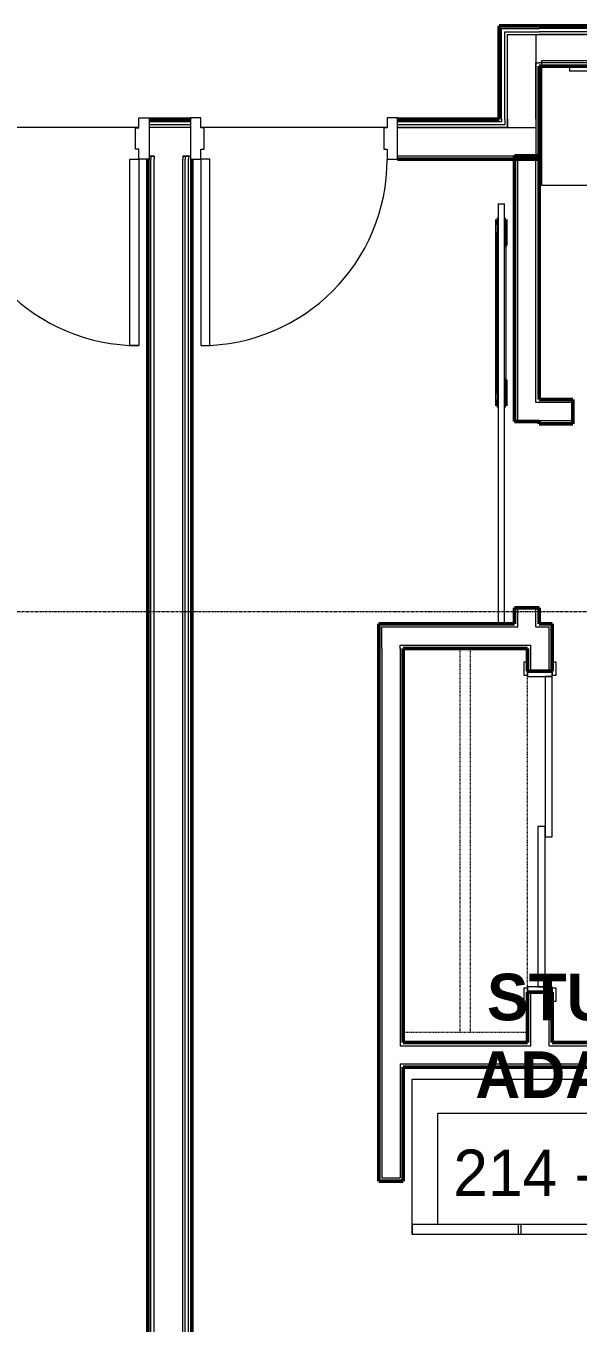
# Model space of a CAD drawing. Header units: inches. Extents: x -4218 to -1830, y 9767 to 12426.
# Drawn here: x -2742.5 to -2635.8, y 11397.8 to 11648.4 of the extents above; entities that cross this region are included whole.
import ezdxf

# ---------------------------------------------------------------- set-up
doc = ezdxf.new("R2010")
doc.units = ezdxf.units.IN
doc.header["$MEASUREMENT"] = 0
doc.linetypes.add('Dash', pattern=[0.25, 0.125, -0.125])
doc.linetypes.add('Grid Line 1_2_', pattern=[0.875, 0.5, -0.125, 0.125, -0.125])
for name, color, linetype, lineweight in [('0-1', 7, 'Continuous', 5), ('0-2', 252, 'Continuous', 9), ('0-3', 10, 'Continuous', 9), ('A-AREA-IDEN', 2, 'Continuous', 9), ('A-DOOR-1', 10, 'Continuous', 9), ('A-DOOR-2', 50, 'Continuous', 20), ('A-DOOR-3', 7, 'Continuous', 50), ('A-DOOR-FRAM-1', 50, 'Continuous', 20), ('A-FLOR-4', 192, 'Continuous', 9), ('A-WALL-1', 7, 'Continuous', 50), ('A-WALL-2', 250, 'Continuous', 13), ('I-WALL-1', 7, 'Continuous', 50), ('Q-CASE-2', 252, 'Continuous', 9), ('Q-CASE-3', 10, 'Continuous', 9), ('Q-CASE-HDLN-1', 10, 'Dash', 9), ('Q-SPCQ-1', 10, 'Continuous', 9), ('S-GRID-1', 1, 'Grid Line 1_2_', 9)]:
    doc.layers.add(name, color=color, linetype=linetype, lineweight=lineweight)
doc.styles.add('Century Gothic', font='ufonts.com_century-gothic.ttf', dxfattribs={"height": 9})
doc.styles.add('Century Gothic_B', font='GOTHICB.TTF', dxfattribs={"height": 9})

# ---------------------------------------------------------------- blocks, each defined once
blk = doc.blocks.new('SLIDING - FLUSH - 5-0 x 6-8-3203585-BACKGROUND - 2ND FLOOR')
at = {"layer": 'A-DOOR-1'}
for p, q in [((-30.25, 3), (-32.75, 3)), ((-32.75, 3), (-32.75, 2.25)), ((-30.25, 2.25), (-30.25, 3)), ((30.25, 3), (30.25, 2.25)), ((32.75, 3), (30.25, 3)), ((32.75, 2.25), (32.75, 3)), ((-32.75, 2.25), (-30.25, 2.25)), ((30.25, 2.25), (32.75, 2.25)), ((-30.25, -2.5), (-32.75, -2.5)), ((-32.75, -2.5), (-32.75, -3.25)), ((-30.25, -3.25), (-30.25, -2.5)), ((32.75, -2.5), (30.25, -2.5)), ((30.25, -2.5), (30.25, -3.25)), ((32.75, -3.25), (32.75, -2.5)), ((-32.75, -3.25), (-30.25, -3.25)), ((30.25, -3.25), (32.75, -3.25))]:
    blk.add_line(p, q, dxfattribs=at)
at = {"layer": 'A-DOOR-2'}
for p, q in [((1, 2.25), (-30, 2.25)), ((-30, 2.25), (-30, 0.87)), ((-30, 0.87), (1, 0.87)), ((30, 0.87), (-1, 0.87)), ((-1, 0.87), (-1, -0.5)), ((1, 0.87), (1, 2.25)), ((30, -0.5), (30, 0.87)), ((-1, -0.5), (30, -0.5))]:
    blk.add_line(p, q, dxfattribs=at)
at = {"layer": 'A-DOOR-FRAM-1'}
for p, q in [((-30, 2.25), (-31, 2.25)), ((-31, 2.25), (-31, -2.5)), ((-30, -2.5), (-30, 2.25)), ((31, 2.25), (30, 2.25)), ((30, 2.25), (30, -2.5)), ((31, -2.5), (31, 2.25)), ((-31, -2.5), (-30, -2.5)), ((30, -2.5), (31, -2.5))]:
    blk.add_line(p, q, dxfattribs=at)
blk = doc.blocks.new('Refrigerator_-_Side-by-Side_6047 - 36_ X 30_-1372843-BACKGROUND - 2ND FLOOR')
at = {"layer": 'Q-SPCQ-1'}
for p, q in [((-17.88, 15.58), (17.87, 15.58)), ((-17.88, -14.42), (-17.88, 15.58)), ((-17.88, 15.58), (-3.13, 15.58)), ((-17.88, 15.58), (-17.88, 13.58)), ((-3.13, 13.58), (-3.13, 15.58)), ((-2.63, 15.58), (17.87, 15.58)), ((-2.63, 15.58), (-2.63, 13.58)), ((17.87, 15.58), (17.87, -14.42)), ((17.87, 13.58), (17.87, 15.58)), ((-3.13, 13.58), (-17.88, 13.58)), ((17.87, 13.58), (-2.63, 13.58)), ((17.87, -14.42), (-17.88, -14.42))]:
    blk.add_line(p, q, dxfattribs=at)
blk = doc.blocks.new('BARN - FLUSH - 3-0 x 7-0 BARN DOOR-2961666-BACKGROUND - 2ND FLOOR')
at = {"layer": 'A-DOOR-1'}
for p, q in [((21, -4.32), (-60, -4.32)), ((-60, -4.95), (-60, -4.32)), ((-60, -5.57), (-60, -4.95)), ((-52, -4.07), (-26, -4.07)), ((21, -4.32), (21, -4.95)), ((21, -4.95), (21, -5.57)), ((-60, -5.57), (21, -5.57)), ((-54.5, -5.67), (-56, -5.67)), ((-56, -5.67), (-56, -6)), ((-54.5, -6), (-56, -6)), ((-54.5, -6), (-54.5, -5.67)), ((-23.5, -6), (-23.5, -5.67)), ((-22, -5.67), (-23.5, -5.67)), ((-22, -6), (-23.5, -6)), ((-22, -5.67), (-22, -6))]:
    blk.add_line(p, q, dxfattribs=at)
at = {"layer": 'A-DOOR-3'}
for p, q in [((-52, -4.07), (-57, -4.07)), ((-57, -4.07), (-57, -4.32)), ((-52, -4.33), (-52, -4.07)), ((-21, -4.07), (-26, -4.07)), ((-26, -4.07), (-26, -4.32)), ((-21, -4.32), (-21, -4.07)), ((-57, -5.57), (-57, -5.82)), ((-57, -5.82), (-56, -5.82)), ((-54.5, -5.82), (-23.5, -5.82)), ((-22, -5.82), (-21, -5.82)), ((-21, -5.82), (-21, -5.57))]:
    blk.add_line(p, q, dxfattribs=at)
blk = doc.blocks.new('OD_CW_Closet - OD_CW_Closet-2508933-BACKGROUND - 2ND FLOOR')
at = {"layer": 'Q-CASE-HDLN-1'}
for p, q in [((74.9, 24), (0.74, 24)), ((0.74, 24), (0.74, 0)), ((74.9, 0), (74.9, 24)), ((0.74, 13), (74.9, 13)), ((0.74, 11), (74.9, 11)), ((0.74, 0), (74.9, 0))]:
    blk.add_line(p, q, dxfattribs=at)
blk = doc.blocks.new('Bath Vanity - Bath Vanity 60_-V167-BACKGROUND - 2ND FLOOR')
at = {"layer": 'Q-CASE-2'}
for p, q in [((-29.26, 1), (-29.26, 0)), ((30.74, 0.37), (30.74, 1)), ((30.74, 0), (30.74, 0.37)), ((-29.26, 0), (30.74, 0))]:
    blk.add_line(p, q, dxfattribs=at)
at = {"layer": 'Q-CASE-3'}
for p, q in [((30.74, 24), (-29.26, 24)), ((-29.26, 24), (-29.26, 1)), ((30.74, 1), (30.74, 24))]:
    blk.add_line(p, q, dxfattribs=at)
blk = doc.blocks.new('BATHROOM MIRROR - BATHROOM MIRROR 48_-V141-BACKGROUND - 2ND FLOOR')
at = {"layer": 'Q-CASE-3'}
for p, q in [((-23.26, -23), (24.74, -23)), ((-23.26, -23), (-23.26, -24)), ((24.74, -24), (-23.26, -24)), ((24.74, -24), (24.74, -23))]:
    blk.add_line(p, q, dxfattribs=at)
blk = doc.blocks.new('CTR - 1st Phase - Unit Layouts_rvt-1-BACKGROUND - 2ND FLOOR')
at = {"layer": 'A-WALL-1'}
for p, q in [((-2648.1, 11623.26), (-2648.1, 11571.98)), ((-2647.47, 11623.26), (-2648.1, 11623.26)), ((-2643.97, 11623.26), (-2647.47, 11623.26)), ((-2643.35, 11623.26), (-2643.97, 11623.26)), ((-2643.35, 11576.23), (-2643.35, 11623.26)), ((-2636.83, 11576.23), (-2643.35, 11576.23)), ((-2636.83, 11571.48), (-2636.83, 11576.23)), ((-2648.1, 11571.98), (-2643.35, 11571.98)), ((-2643.35, 11571.98), (-2643.35, 11571.48)), ((-2643.35, 11571.48), (-2636.83, 11571.48)), ((-2648.1, 11535.98), (-2648.1, 11532.88)), ((-2643.35, 11535.98), (-2648.1, 11535.98)), ((-2643.35, 11532.88), (-2643.35, 11535.98)), ((-2648.1, 11532.88), (-2674.35, 11532.88)), ((-2674.35, 11532.88), (-2674.35, 11532.26)), ((-2674.35, 11532.26), (-2674.35, 11528.13)), ((-2641.45, 11532.88), (-2643.35, 11532.88)), ((-2640.83, 11532.88), (-2641.45, 11532.88)), ((-2640.83, 11523.72), (-2640.83, 11532.88)), ((-2674.35, 11528.13), (-2674.35, 11425.22)), ((-2669.6, 11451.98), (-2669.6, 11528.13)), ((-2669.6, 11528.13), (-2645.58, 11528.13)), ((-2645.58, 11528.13), (-2645.58, 11523.72)), ((-2645.58, 11523.72), (-2640.83, 11523.72)), ((-2645.58, 11461.72), (-2645.58, 11451.98)), ((-2640.83, 11461.72), (-2645.58, 11461.72)), ((-2640.83, 11451.98), (-2640.83, 11461.72)), ((-2645.58, 11451.98), (-2669.6, 11451.98)), ((-2516.75, 11451.98), (-2640.83, 11451.98)), ((-2669.6, 11447.23), (-2516.75, 11447.23)), ((-2669.6, 11425.22), (-2669.6, 11447.23)), ((-2674.35, 11425.22), (-2673.72, 11425.22)), ((-2673.72, 11425.22), (-2670.22, 11425.22)), ((-2670.22, 11425.22), (-2669.6, 11425.22))]:
    blk.add_line(p, q, dxfattribs=at)
at = {"layer": 'A-WALL-2'}
for p, q in [((-2647.47, 11571.98), (-2647.47, 11622.63)), ((-2643.97, 11622.63), (-2647.47, 11622.63)), ((-2643.97, 11575.61), (-2643.97, 11622.63)), ((-2643.35, 11575.61), (-2643.97, 11575.61)), ((-2636.83, 11575.61), (-2643.35, 11575.61)), ((-2643.97, 11571.98), (-2643.97, 11572.11)), ((-2643.35, 11572.11), (-2643.97, 11572.11)), ((-2636.83, 11572.11), (-2643.35, 11572.11)), ((-2647.47, 11532.88), (-2647.47, 11535.98)), ((-2643.97, 11532.88), (-2643.97, 11535.98)), ((-2673.72, 11528.76), (-2673.72, 11532.26)), ((-2673.72, 11532.26), (-2647.47, 11532.26)), ((-2647.47, 11532.26), (-2647.47, 11532.88)), ((-2643.97, 11532.26), (-2643.97, 11532.88)), ((-2643.97, 11532.26), (-2641.45, 11532.26)), ((-2641.45, 11523.72), (-2641.45, 11532.26)), ((-2673.72, 11528.13), (-2673.72, 11528.76)), ((-2670.22, 11528.13), (-2670.22, 11528.76)), ((-2670.22, 11528.76), (-2645.58, 11528.76)), ((-2645.58, 11528.76), (-2644.95, 11528.76)), ((-2644.95, 11523.72), (-2644.95, 11528.76)), ((-2673.72, 11528.13), (-2673.72, 11425.85)), ((-2670.22, 11528.13), (-2670.22, 11451.36)), ((-2644.95, 11451.98), (-2644.95, 11461.72)), ((-2641.45, 11451.98), (-2641.45, 11461.72)), ((-2670.22, 11451.36), (-2669.6, 11451.36)), ((-2669.6, 11451.36), (-2644.95, 11451.36)), ((-2644.95, 11451.36), (-2644.95, 11451.98)), ((-2641.45, 11451.36), (-2641.45, 11451.98)), ((-2641.45, 11451.36), (-2517.37, 11451.36)), ((-2670.22, 11447.86), (-2669.6, 11447.86)), ((-2670.22, 11447.86), (-2670.22, 11425.85)), ((-2669.6, 11447.86), (-2517.37, 11447.86)), ((-2673.72, 11425.85), (-2670.22, 11425.85))]:
    blk.add_line(p, q, dxfattribs=at)
at = {"layer": '0-2'}
for name, p, rotation in [('Bath Vanity - Bath Vanity 60_-V167-BACKGROUND - 2ND FLOOR', (-2612.14, 11641.61), 180), ('BATHROOM MIRROR - BATHROOM MIRROR 48_-V141-BACKGROUND - 2ND FLOOR', (-2612.76, 11616.61), 180), ('BARN - FLUSH - 3-0 x 7-0 BARN DOOR-2961666-BACKGROUND - 2ND FLOOR', (-2645.72, 11553.98), 270.0000000000108), ('OD_CW_Closet - OD_CW_Closet-2508933-BACKGROUND - 2ND FLOOR', (-2645.6, 11453.23), 89.99999999999295), ('SLIDING - FLUSH - 5-0 x 6-8-3203585-BACKGROUND - 2ND FLOOR', (-2643.08, 11492.72), 270.0000000000336), ('Refrigerator_-_Side-by-Side_6047 - 36_ X 30_-1372843-BACKGROUND - 2ND FLOOR', (-2650, 11430.5), 180)]:
    blk.add_blockref(name, p, dxfattribs=dict(at, rotation=rotation))
blk = doc.blocks.new('HOLLOW METAL - UNIT DOOR-2191978-BACKGROUND - 2ND FLOOR')
at = {"layer": 'A-DOOR-1'}
blk.add_arc((18, 4.125), 36, 90, 180, dxfattribs=at)
at = {"layer": 'A-DOOR-2'}
for p, q in [((18, 40.125), (16.25, 40.125)), ((16.25, 40.125), (16.25, 4.125)), ((18, 4.125), (18, 40.125)), ((16.25, 4.125), (18, 4.125))]:
    blk.add_line(p, q, dxfattribs=at)
at = {"layer": 'A-DOOR-FRAM-1'}
for p, q in [((-18, 4.125), (-20, 4.125)), ((-20, 4.125), (-20, -3.875)), ((-18, 2.1875), (-18, 4.125)), ((18, 4.125), (18, 2.1875)), ((20, 4.125), (18, 4.125)), ((20, -3.875), (20, 4.125)), ((-17.375, 2.1875), (-18, 2.1875)), ((-17.375, -1.9375), (-17.375, 2.1875)), ((18, 2.1875), (17.375, 2.1875)), ((17.375, 2.1875), (17.375, -1.9375)), ((-18, -3.875), (-18, -1.9375)), ((-18, -1.9375), (-17.375, -1.9375)), ((17.375, -1.9375), (18, -1.9375)), ((18, -1.9375), (18, -3.875)), ((-20, -3.875), (-18, -3.875)), ((18, -3.875), (20, -3.875))]:
    blk.add_line(p, q, dxfattribs=at)
blk = doc.blocks.new('HOLLOW METAL - UNIT DOOR-2191977-BACKGROUND - 2ND FLOOR')
at = {"layer": 'A-DOOR-1'}
blk.add_arc((18, -4.125), 36, 180, 270, dxfattribs=at)
at = {"layer": 'A-DOOR-2'}
for p, q in [((16.25, -4.125), (18, -4.125)), ((16.25, -40.125), (16.25, -4.125)), ((18, -4.125), (18, -40.125)), ((18, -40.125), (16.25, -40.125))]:
    blk.add_line(p, q, dxfattribs=at)
at = {"layer": 'A-DOOR-FRAM-1'}
for p, q in [((-20, 3.875), (-18, 3.875)), ((-20, -4.125), (-20, 3.875)), ((-18, 3.875), (-18, 1.9375)), ((18, 3.875), (20, 3.875)), ((18, 1.9375), (18, 3.875)), ((20, 3.875), (20, -4.125)), ((-18, 1.9375), (-17.375, 1.9375)), ((-17.375, 1.9375), (-17.375, -2.1875)), ((17.375, 1.9375), (18, 1.9375)), ((17.375, -2.1875), (17.375, 1.9375)), ((-18, -2.1875), (-18, -4.125)), ((-17.375, -2.1875), (-18, -2.1875)), ((18, -2.1875), (17.375, -2.1875)), ((18, -4.125), (18, -2.1875)), ((-18, -4.125), (-20, -4.125)), ((20, -4.125), (18, -4.125))]:
    blk.add_line(p, q, dxfattribs=at)
blk = doc.blocks.new('CTR - 1st Phase - Common Walls_rvt-1-BACKGROUND - 2ND FLOOR')
at = {"layer": 'A-WALL-2'}
for p, q in [((-2650.6, 11647.86), (-2649.97, 11647.86)), ((-2650.6, 11630.36), (-2650.6, 11647.86)), ((-2649.97, 11647.86), (-2643.35, 11647.86)), ((-2649.97, 11647.24), (-2649.47, 11647.24)), ((-2649.97, 11630.36), (-2649.97, 11647.24)), ((-2649.47, 11647.24), (-2643.35, 11647.24)), ((-2649.47, 11646.74), (-2643.97, 11646.74)), ((-2649.47, 11630.36), (-2649.47, 11646.74)), ((-2643.97, 11646.74), (-2643.35, 11646.74)), ((-2505.83, 11647.86), (-2643.35, 11647.86)), ((-2506.09, 11647.24), (-2643.35, 11647.24)), ((-2506.29, 11646.74), (-2643.35, 11646.74)), ((-2643.97, 11641.24), (-2643.35, 11641.24)), ((-2643.97, 11630.36), (-2643.97, 11641.24)), ((-2516.75, 11641.24), (-2643.35, 11641.24)), ((-2710.72, 11629.86), (-2718.72, 11629.86)), ((-2710.72, 11629.24), (-2718.72, 11629.24)), ((-2650.6, 11629.86), (-2670.72, 11629.86)), ((-2649.97, 11629.24), (-2670.72, 11629.24)), ((-2650.6, 11630.36), (-2650.6, 11629.86)), ((-2649.97, 11630.36), (-2649.97, 11629.86)), ((-2649.97, 11629.86), (-2649.97, 11629.24)), ((-2649.47, 11630.36), (-2649.47, 11629.24)), ((-2649.47, 11629.24), (-2649.47, 11628.74)), ((-2643.97, 11630.36), (-2643.97, 11628.74)), ((-2710.72, 11628.74), (-2718.72, 11628.74)), ((-2649.47, 11628.74), (-2670.72, 11628.74)), ((-2643.97, 11628.74), (-2643.97, 11623.24)), ((-2718.35, 11623.24), (-2718.72, 11623.24)), ((-2718.35, 11623.24), (-2717.72, 11623.24)), ((-2718.35, 11623.24), (-2718.35, 11622.61)), ((-2717.72, 11623.24), (-2718.35, 11623.24)), ((-2718.35, 11255.64), (-2718.35, 11622.61)), ((-2717.72, 11623.24), (-2717.72, 11622.61)), ((-2717.72, 11255.64), (-2717.72, 11622.61)), ((-2712.22, 11623.24), (-2711.72, 11623.24)), ((-2712.22, 11623.24), (-2712.22, 11622.61)), ((-2711.72, 11623.24), (-2712.22, 11623.24)), ((-2712.22, 11255.64), (-2712.22, 11622.61)), ((-2711.72, 11623.24), (-2711.1, 11623.24)), ((-2711.72, 11623.24), (-2711.72, 11622.61)), ((-2711.1, 11623.24), (-2711.72, 11623.24)), ((-2711.72, 11255.64), (-2711.72, 11622.61)), ((-2711.1, 11623.24), (-2711.1, 11622.61)), ((-2710.72, 11623.24), (-2711.1, 11623.24)), ((-2711.1, 11255.64), (-2711.1, 11622.61)), ((-2643.97, 11623.24), (-2670.72, 11623.24))]:
    blk.add_line(p, q, dxfattribs=at)
at = {"layer": 'I-WALL-1'}
for p, q in [((-2651.1, 11648.36), (-2651.1, 11630.36)), ((-2650.6, 11648.36), (-2651.1, 11648.36)), ((-2643.35, 11648.36), (-2650.6, 11648.36)), ((-2505.62, 11648.36), (-2643.35, 11648.36)), ((-2643.35, 11640.61), (-2517.37, 11640.61)), ((-2643.35, 11630.36), (-2643.35, 11640.61)), ((-2710.72, 11630.36), (-2718.72, 11630.36)), ((-2651.1, 11630.36), (-2670.72, 11630.36)), ((-2643.35, 11623.24), (-2643.35, 11630.36)), ((-2718.97, 11622.61), (-2718.97, 11255.64)), ((-2710.47, 11255.64), (-2710.47, 11622.61)), ((-2670.72, 11622.61), (-2643.35, 11622.61)), ((-2643.35, 11622.61), (-2643.35, 11623.24))]:
    blk.add_line(p, q, dxfattribs=at)
at = {"layer": '0-3'}
blk.add_blockref('HOLLOW METAL - UNIT DOOR-2191977-BACKGROUND - 2ND FLOOR', (-2738.72, 11626.74), dxfattribs=at)
at = {"layer": '0-3', "rotation": 180}
blk.add_blockref('HOLLOW METAL - UNIT DOOR-2191978-BACKGROUND - 2ND FLOOR', (-2690.72, 11626.74), dxfattribs=at)

msp = doc.modelspace()

# ---------------------------------------------------------------- linework, layer by layer
at = {"layer": 'A-AREA-IDEN', "flags": 128}
msp.add_lwpolyline([(-2662.94, 11438.31), (-2578.44, 11438.31), (-2578.44, 11416.81), (-2662.94, 11416.81)], close=True, dxfattribs=at)
at = {"layer": 'A-FLOR-4'}
for p, q in [((-2649.47, 11628.74), (-2649.47, 11646.74)), ((-2649.47, 11646.74), (-2506.29, 11646.74)), ((-2643.97, 11646.74), (-2643.97, 11628.74)), ((-2720.72, 11628.74), (-2756.72, 11628.74)), ((-2710.72, 11628.74), (-2718.72, 11628.74)), ((-2672.72, 11628.74), (-2708.72, 11628.74)), ((-2670.72, 11628.74), (-2643.97, 11628.74))]:
    msp.add_line(p, q, dxfattribs=at)
at = {"layer": 'S-GRID-1'}
msp.add_line((-1830.2, 11535.19), (-4168.71, 11535.19), dxfattribs=at)

# ---------------------------------------------------------------- block references
at = {"layer": '0-1'}
for name in ['CTR - 1st Phase - Unit Layouts_rvt-1-BACKGROUND - 2ND FLOOR', 'CTR - 1st Phase - Common Walls_rvt-1-BACKGROUND - 2ND FLOOR']:
    msp.add_blockref(name, (0, 0), dxfattribs=at)

# ---------------------------------------------------------------- texts
at = {"layer": 'A-AREA-IDEN', "char_height": 9, "attachment_point": 1}
for s, insert, width, style in [('STUDIO A -', (-2653.44, 11465.28), 79.083, 'Century Gothic_B'), ('ADA TYPE B', (-2655.69, 11450.28), 84.537, 'Century Gothic_B'), ('214 - (507 SF)', (-2659.94, 11431.31), 94.839, 'Century Gothic')]:
    msp.add_mtext(s, dxfattribs=dict(at, insert=insert, width=width, style=style))

doc.saveas('drawing.dxf')
